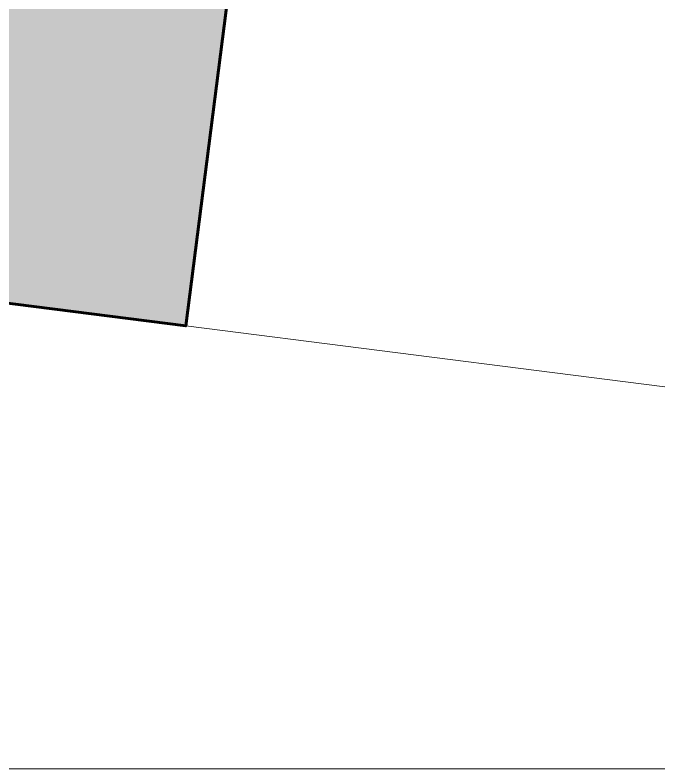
# Model space of a CAD drawing. Header units: metres. Extents: x 226877 to 228933, y 6571586 to 6573950.
# Drawn here: x 227937.2 to 228269.2, y 6571586.2 to 6571975 of the extents above; entities that cross this region are included whole.
import ezdxf

# ---------------------------------------------------------------- set-up
doc = ezdxf.new("R2010")
doc.units = ezdxf.units.M
doc.header["$LTSCALE"] = 2.5
for name, color, linetype, lineweight in [('C-IMAG-LOCL', 8, 'CONTINUOUS', 13), ('C-PROP-ADJN', 9, 'CONTINUOUS', 13), ('C-PROP-BDY', 3, 'CONTINUOUS', 50)]:
    doc.layers.add(name, color=color, linetype=linetype, lineweight=lineweight)
picture_1 = doc.add_image_def('image1.png', size_in_pixel=(1400, 1199))

msp = doc.modelspace()

# ---------------------------------------------------------------- hatches: boundary and pattern name
at = {"layer": 'C-PROP-BDY', "true_color": 0xffe633, "transparency": 33554521}
msp.add_hatch(color=7, dxfattribs=at).paths.add_polyline_path([(228025.27, 6571814.67), (227673.7, 6571859.47), (227625.75, 6571865.58), (227784.61, 6573120), (228184.96, 6573064.69)])
at = {"layer": 'C-PROP-BDY', "true_color": 0xe6f5e0}
msp.add_hatch(color=7, dxfattribs=at).paths.add_polyline_path([(228025.27, 6571814.67), (227673.7, 6571859.47), (227625.75, 6571865.58), (227784.61, 6573120), (228184.96, 6573064.69)])

# ---------------------------------------------------------------- linework, layer by layer
at = {"layer": 'C-PROP-ADJN', "lineweight": 9, "true_color": 0x4c4c4c}
msp.add_lwpolyline([(228584.43, 6573013.67), (228184.96, 6573064.69), (228025.27, 6571814.67), (228424.78, 6571763.77)], close=True, dxfattribs=at)
at = {"layer": 'C-PROP-BDY', "lineweight": 60}
msp.add_lwpolyline([(228184.96, 6573064.69), (227784.61, 6573120), (227625.75, 6571865.58), (227673.7, 6571859.47), (228025.27, 6571814.67)], close=True, dxfattribs=at)
at = {"layer": 'C-PROP-BDY', "lineweight": 35}
msp.add_lwpolyline([(228184.96, 6573064.69), (227784.61, 6573120), (227625.75, 6571865.58), (227673.7, 6571859.47), (228025.27, 6571814.67)], close=True, dxfattribs=at)

# ---------------------------------------------------------------- pictures from other files: only their frames are drawn
at = {"layer": 'C-IMAG-LOCL'}
image = msp.add_image(picture_1, insert=(226877.41, 6571586.24), size_in_units=(2055.89, 1762.19), dxfattribs=dict(at, fade=35))

doc.saveas('drawing.dxf')
